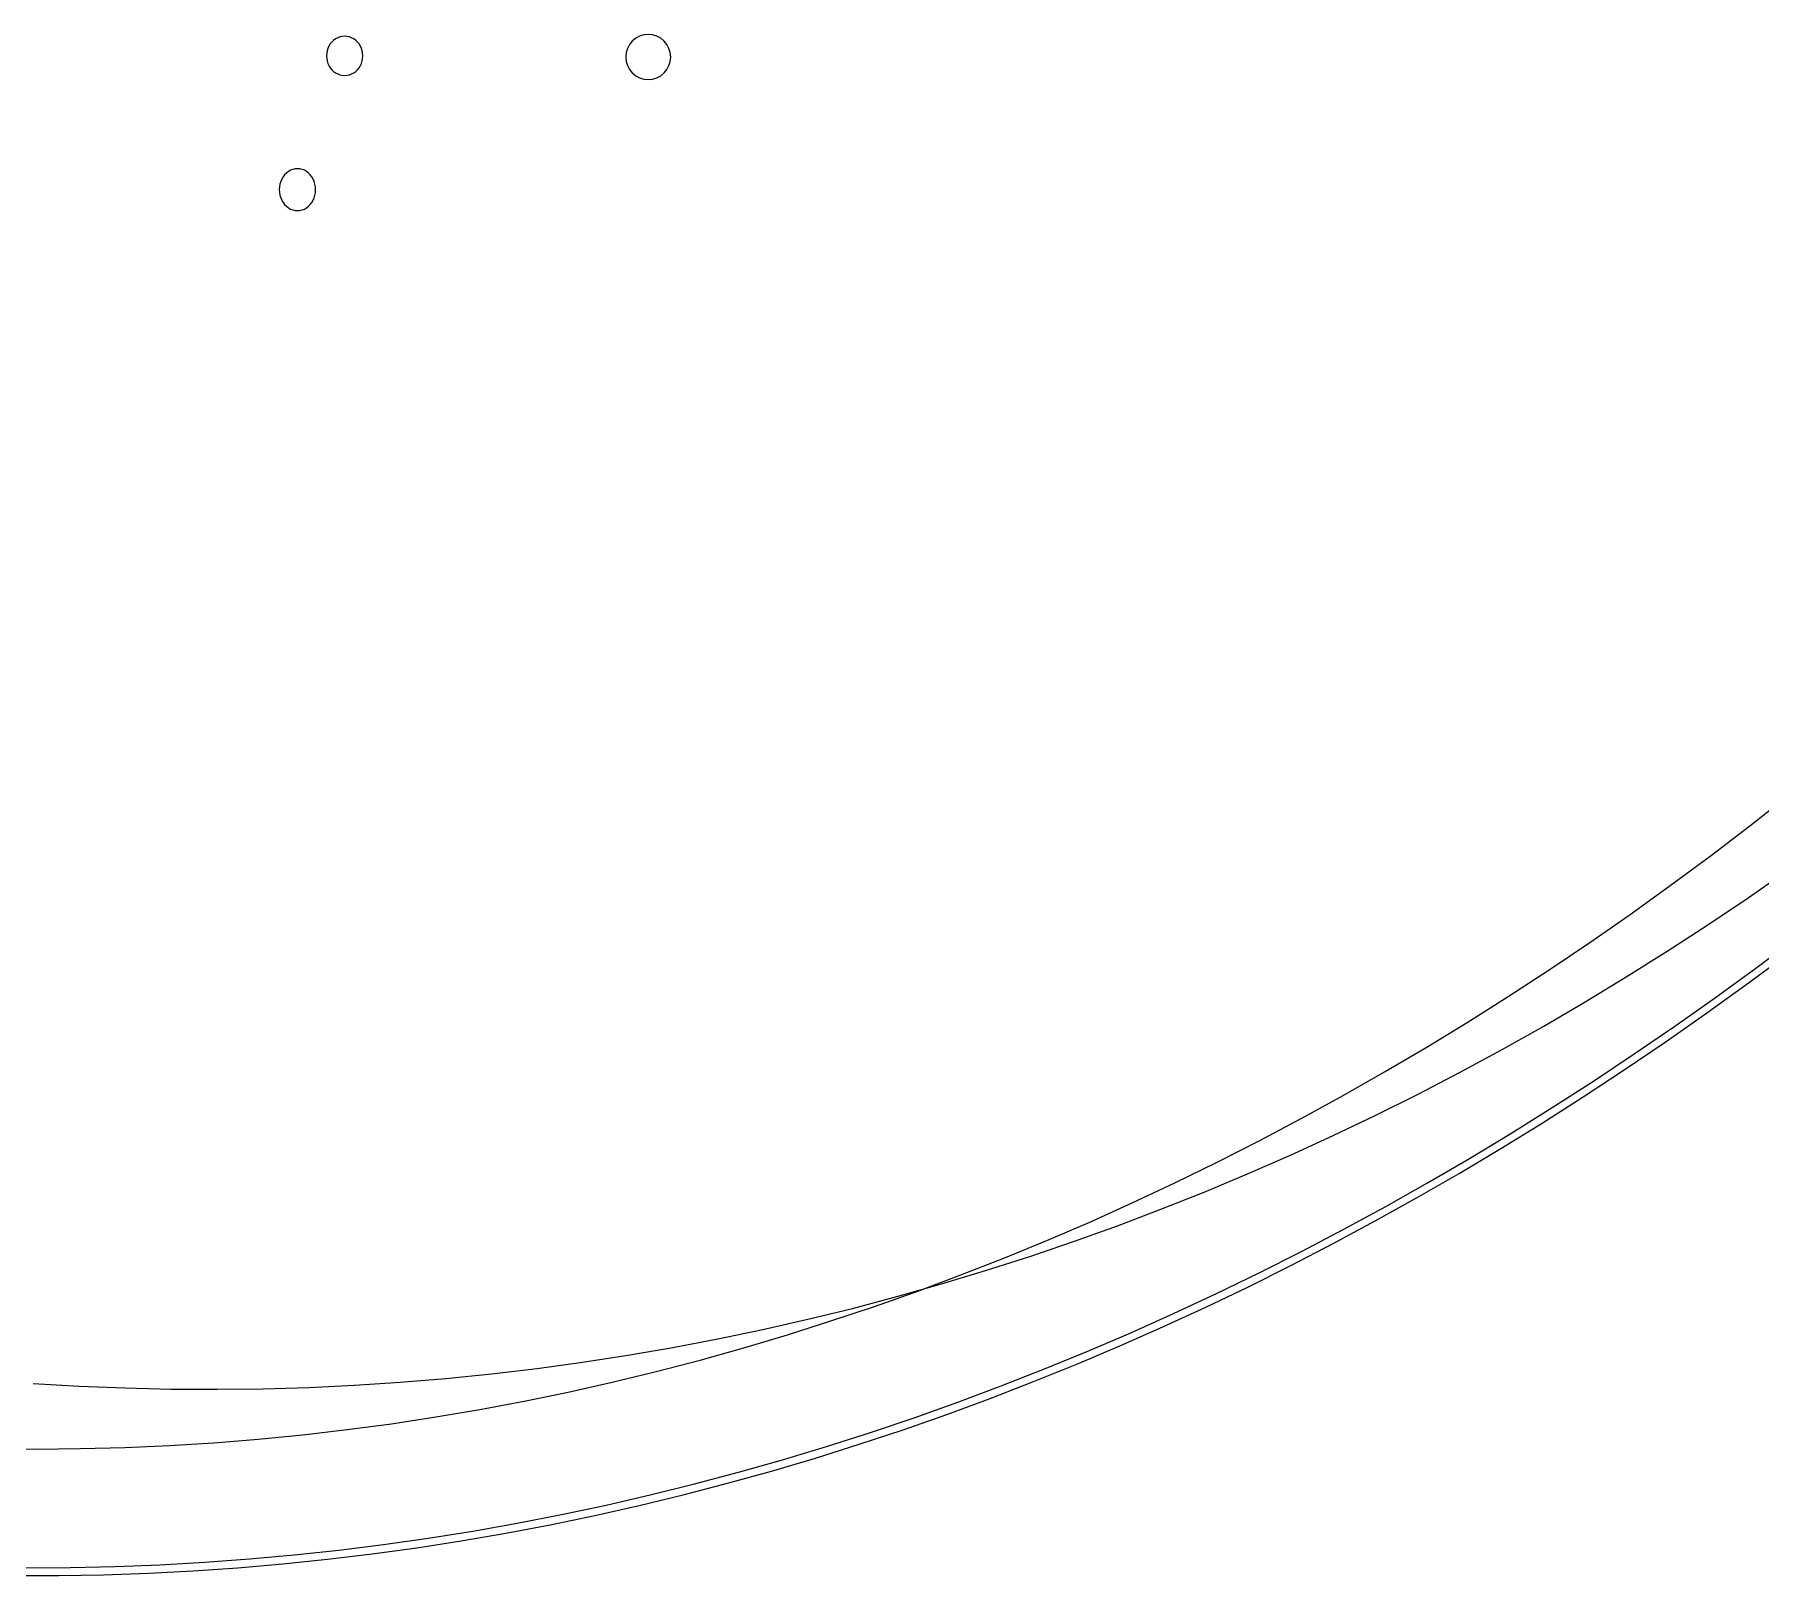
# Model space of a CAD drawing. Extents: x -1 to 217, y -22 to 302.
# Drawn here: x 107.83 to 156.57, y -22.31 to 21.21 of the extents above; entities that cross this region are included whole.
import ezdxf

# ---------------------------------------------------------------- set-up
doc = ezdxf.new("R2010")
doc.units = 0

msp = doc.modelspace()

# ---------------------------------------------------------------- linework, layer by layer
at = {"layer": 'CIRCLES'}
for p, q in [((124.709, 21.023), (124.631, 20.927)), ((124.806, 21.102), (124.709, 21.023)), ((124.915, 21.161), (124.806, 21.102)), ((125.035, 21.197), (124.915, 21.161)), ((125.159, 21.209), (125.035, 21.197)), ((125.282, 21.197), (125.159, 21.209)), ((125.402, 21.161), (125.282, 21.197)), ((125.511, 21.102), (125.402, 21.161)), ((125.608, 21.023), (125.511, 21.102)), ((125.686, 20.927), (125.608, 21.023)), ((124.536, 20.698), (124.523, 20.574)), ((124.523, 20.574), (124.536, 20.45)), ((124.572, 20.817), (124.536, 20.698)), ((124.631, 20.927), (124.572, 20.817)), ((125.745, 20.817), (125.686, 20.927)), ((125.781, 20.698), (125.745, 20.817)), ((125.794, 20.574), (125.781, 20.698)), ((125.781, 20.45), (125.794, 20.574)), ((124.536, 20.45), (124.572, 20.331)), ((124.572, 20.331), (124.631, 20.221)), ((124.631, 20.221), (124.709, 20.125)), ((124.709, 20.125), (124.806, 20.046)), ((124.806, 20.046), (124.915, 19.987)), ((124.915, 19.987), (125.035, 19.951)), ((125.282, 19.951), (125.402, 19.987)), ((125.402, 19.987), (125.511, 20.046)), ((125.511, 20.046), (125.608, 20.125)), ((125.608, 20.125), (125.686, 20.221)), ((125.686, 20.221), (125.745, 20.331)), ((125.745, 20.331), (125.781, 20.45)), ((125.035, 19.951), (125.159, 19.939)), ((125.159, 19.939), (125.282, 19.951))]:
    msp.add_line(p, q, dxfattribs=at)
at = {"layer": 'ELLIPSES'}
for p, q in [((116.223, 20.996), (116.179, 20.942)), ((116.274, 21.044), (116.223, 20.996)), ((116.33, 21.084), (116.274, 21.044)), ((116.39, 21.116), (116.33, 21.084)), ((116.453, 21.139), (116.39, 21.116)), ((116.519, 21.154), (116.453, 21.139)), ((116.586, 21.158), (116.519, 21.154)), ((116.653, 21.154), (116.586, 21.158)), ((116.719, 21.139), (116.653, 21.154)), ((116.782, 21.116), (116.719, 21.139)), ((116.842, 21.084), (116.782, 21.116)), ((116.898, 21.044), (116.842, 21.084)), ((116.949, 20.996), (116.898, 21.044)), ((116.993, 20.942), (116.949, 20.996)), ((116.078, 20.678), (116.073, 20.606)), ((116.073, 20.606), (116.078, 20.534)), ((116.091, 20.749), (116.078, 20.678)), ((116.078, 20.534), (116.091, 20.463)), ((116.112, 20.817), (116.091, 20.749)), ((116.142, 20.882), (116.112, 20.817)), ((116.179, 20.942), (116.142, 20.882)), ((117.03, 20.882), (116.993, 20.942)), ((117.06, 20.817), (117.03, 20.882)), ((117.081, 20.749), (117.06, 20.817)), ((117.094, 20.678), (117.081, 20.749)), ((117.081, 20.463), (117.094, 20.534)), ((117.099, 20.606), (117.094, 20.678)), ((117.094, 20.534), (117.099, 20.606)), ((116.091, 20.463), (116.112, 20.394)), ((116.112, 20.394), (116.142, 20.33)), ((116.142, 20.33), (116.179, 20.269)), ((116.179, 20.269), (116.223, 20.215)), ((116.223, 20.215), (116.274, 20.167)), ((116.274, 20.167), (116.33, 20.127)), ((116.33, 20.127), (116.39, 20.095)), ((116.39, 20.095), (116.453, 20.072)), ((116.453, 20.072), (116.519, 20.058)), ((116.519, 20.058), (116.586, 20.053)), ((116.586, 20.053), (116.653, 20.058)), ((116.653, 20.058), (116.719, 20.072)), ((116.719, 20.072), (116.782, 20.095)), ((116.782, 20.095), (116.842, 20.127)), ((116.842, 20.127), (116.898, 20.167)), ((116.898, 20.167), (116.949, 20.215)), ((116.949, 20.215), (116.993, 20.269)), ((116.993, 20.269), (117.03, 20.33)), ((117.03, 20.33), (117.06, 20.394)), ((117.06, 20.394), (117.081, 20.463)), ((114.809, 17.123), (114.78, 17.054)), ((114.847, 17.188), (114.809, 17.123)), ((114.891, 17.246), (114.847, 17.188)), ((114.941, 17.297), (114.891, 17.246)), ((114.997, 17.34), (114.941, 17.297)), ((115.057, 17.374), (114.997, 17.34)), ((115.12, 17.399), (115.057, 17.374)), ((115.186, 17.414), (115.12, 17.399)), ((115.252, 17.419), (115.186, 17.414)), ((115.319, 17.414), (115.252, 17.419)), ((115.385, 17.399), (115.319, 17.414)), ((115.448, 17.374), (115.385, 17.399)), ((115.508, 17.34), (115.448, 17.374)), ((115.564, 17.297), (115.508, 17.34)), ((115.614, 17.246), (115.564, 17.297)), ((115.658, 17.188), (115.614, 17.246)), ((115.696, 17.123), (115.658, 17.188)), ((115.725, 17.054), (115.696, 17.123)), ((114.745, 16.905), (114.741, 16.828)), ((114.741, 16.828), (114.745, 16.75)), ((114.758, 16.981), (114.745, 16.905)), ((114.745, 16.75), (114.758, 16.674)), ((114.78, 17.054), (114.758, 16.981)), ((114.758, 16.674), (114.78, 16.601)), ((114.78, 16.601), (114.809, 16.532)), ((115.696, 16.532), (115.725, 16.601)), ((115.747, 16.981), (115.725, 17.054)), ((115.725, 16.601), (115.747, 16.674)), ((115.76, 16.905), (115.747, 16.981)), ((115.747, 16.674), (115.76, 16.75)), ((115.764, 16.828), (115.76, 16.905)), ((115.76, 16.75), (115.764, 16.828)), ((114.809, 16.532), (114.847, 16.467)), ((114.847, 16.467), (114.891, 16.409)), ((114.891, 16.409), (114.941, 16.358)), ((114.941, 16.358), (114.997, 16.315)), ((114.997, 16.315), (115.057, 16.281)), ((115.057, 16.281), (115.12, 16.256)), ((115.12, 16.256), (115.186, 16.241)), ((115.186, 16.241), (115.252, 16.236)), ((115.252, 16.236), (115.319, 16.241)), ((115.319, 16.241), (115.385, 16.256)), ((115.385, 16.256), (115.448, 16.281)), ((115.448, 16.281), (115.508, 16.315)), ((115.508, 16.315), (115.564, 16.358)), ((115.564, 16.358), (115.614, 16.409)), ((115.614, 16.409), (115.658, 16.467)), ((115.658, 16.467), (115.696, 16.532)), ((156.269, -1.137), (157.383, -0.264)), ((155.148, -1.991), (156.269, -1.137)), ((154.021, -2.824), (155.148, -1.991)), ((156.218, -3.169), (157.349, -2.382)), ((152.887, -3.638), (154.021, -2.824)), ((155.079, -3.935), (156.218, -3.169)), ((151.746, -4.43), (152.887, -3.638)), ((153.932, -4.681), (155.079, -3.935)), ((156.433, -5.158), (157.563, -4.312)), ((150.6, -5.203), (151.746, -4.43)), ((152.778, -5.405), (153.932, -4.681)), ((156.157, -5.629), (157.29, -4.79)), ((149.447, -5.955), (150.6, -5.203)), ((155.296, -5.985), (156.433, -5.158)), ((151.616, -6.109), (152.778, -5.405)), ((155.018, -6.45), (156.157, -5.629)), ((148.289, -6.687), (149.447, -5.955)), ((150.448, -6.791), (151.616, -6.109)), ((154.153, -6.792), (155.296, -5.985)), ((147.125, -7.397), (148.289, -6.687)), ((149.272, -7.452), (150.448, -6.791)), ((153.004, -7.58), (154.153, -6.792)), ((153.873, -7.25), (155.018, -6.45)), ((152.722, -8.031), (153.873, -7.25)), ((145.955, -8.087), (147.125, -7.397)), ((148.09, -8.092), (149.272, -7.452)), ((151.849, -8.347), (153.004, -7.58)), ((144.78, -8.756), (145.955, -8.087)), ((146.9, -8.711), (148.09, -8.092)), ((151.564, -8.792), (152.722, -8.031)), ((143.599, -9.404), (144.78, -8.756)), ((145.705, -9.308), (146.9, -8.711)), ((150.688, -9.095), (151.849, -8.347)), ((149.521, -9.823), (150.688, -9.095)), ((150.401, -9.533), (151.564, -8.792)), ((142.414, -10.031), (143.599, -9.404)), ((144.503, -9.883), (145.705, -9.308)), ((149.232, -10.253), (150.401, -9.533)), ((141.224, -10.637), (142.414, -10.031)), ((143.296, -10.437), (144.503, -9.883)), ((148.348, -10.53), (149.521, -9.823)), ((140.029, -11.221), (141.224, -10.637)), ((142.082, -10.969), (143.296, -10.437)), ((147.17, -11.217), (148.348, -10.53)), ((148.057, -10.954), (149.232, -10.253)), ((140.863, -11.479), (142.082, -10.969)), ((146.877, -11.635), (148.057, -10.954)), ((138.829, -11.784), (140.029, -11.221)), ((139.638, -11.967), (140.863, -11.479)), ((145.692, -12.295), (146.877, -11.635)), ((145.987, -11.884), (147.17, -11.217)), ((137.625, -12.326), (138.829, -11.784)), ((138.408, -12.433), (139.638, -11.967)), ((144.799, -12.53), (145.987, -11.884)), ((136.417, -12.846), (137.625, -12.326)), ((137.173, -12.877), (138.408, -12.433)), ((143.605, -13.156), (144.799, -12.53)), ((144.502, -12.935), (145.692, -12.295)), ((135.205, -13.344), (136.417, -12.846)), ((135.932, -13.299), (137.173, -12.877)), ((142.407, -13.762), (143.605, -13.156)), ((143.307, -13.554), (144.502, -12.935)), ((133.989, -13.821), (135.205, -13.344)), ((134.687, -13.699), (135.932, -13.299)), ((142.107, -14.153), (143.307, -13.554)), ((132.184, -14.431), (133.438, -14.076)), ((132.769, -14.276), (133.989, -13.821)), ((133.438, -14.076), (134.687, -13.699)), ((141.204, -14.346), (142.407, -13.762)), ((130.926, -14.764), (132.184, -14.431)), ((131.546, -14.709), (132.769, -14.276)), ((139.997, -14.91), (141.204, -14.346)), ((140.902, -14.731), (142.107, -14.153)), ((128.398, -15.362), (129.664, -15.074)), ((129.664, -15.074), (130.926, -14.764)), ((130.319, -15.12), (131.546, -14.709)), ((138.785, -15.453), (139.997, -14.91)), ((139.693, -15.288), (140.902, -14.731)), ((127.129, -15.627), (128.398, -15.362)), ((127.857, -15.877), (129.09, -15.51)), ((129.09, -15.51), (130.319, -15.12)), ((137.569, -15.975), (138.785, -15.453)), ((138.48, -15.824), (139.693, -15.288)), ((124.58, -16.09), (125.856, -15.87)), ((125.856, -15.87), (127.129, -15.627)), ((126.621, -16.223), (127.857, -15.877)), ((136.349, -16.476), (137.569, -15.975)), ((137.263, -16.34), (138.48, -15.824)), ((120.734, -16.614), (122.019, -16.462)), ((122.019, -16.462), (123.301, -16.287)), ((123.301, -16.287), (124.58, -16.09)), ((124.142, -16.848), (125.383, -16.546)), ((125.383, -16.546), (126.621, -16.223)), ((135.126, -16.956), (136.349, -16.476)), ((136.041, -16.834), (137.263, -16.34)), ((107.788, -16.883), (109.088, -16.959)), ((109.088, -16.959), (110.387, -17.012)), ((110.387, -17.012), (111.686, -17.042)), ((111.686, -17.042), (112.983, -17.049)), ((112.983, -17.049), (114.279, -17.033)), ((114.279, -17.033), (115.574, -16.995)), ((115.574, -16.995), (116.867, -16.934)), ((116.867, -16.934), (118.158, -16.85)), ((118.158, -16.85), (119.447, -16.743)), ((119.447, -16.743), (120.734, -16.614)), ((122.899, -17.127), (124.142, -16.848)), ((133.898, -17.415), (135.126, -16.956)), ((134.816, -17.308), (136.041, -16.834)), ((120.407, -17.618), (121.654, -17.384)), ((121.654, -17.384), (122.899, -17.127)), ((132.667, -17.852), (133.898, -17.415)), ((133.587, -17.76), (134.816, -17.308)), ((116.655, -18.189), (117.907, -18.021)), ((117.907, -18.021), (119.158, -17.831)), ((119.158, -17.831), (120.407, -17.618)), ((131.433, -18.269), (132.667, -17.852)), ((132.355, -18.192), (133.587, -17.76)), ((112.893, -18.558), (114.148, -18.457)), ((114.148, -18.457), (115.402, -18.334)), ((115.402, -18.334), (116.655, -18.189)), ((130.196, -18.664), (131.433, -18.269)), ((131.12, -18.602), (132.355, -18.192)), ((106.61, -18.725), (107.867, -18.737)), ((107.867, -18.737), (109.124, -18.726)), ((109.124, -18.726), (110.381, -18.692)), ((110.381, -18.692), (111.637, -18.636)), ((111.637, -18.636), (112.893, -18.558)), ((128.64, -19.358), (129.881, -18.991)), ((128.955, -19.038), (130.196, -18.664)), ((129.881, -18.991), (131.12, -18.602)), ((126.466, -19.721), (127.712, -19.39)), ((127.395, -19.704), (128.64, -19.358)), ((127.712, -19.39), (128.955, -19.038)), ((125.218, -20.031), (126.466, -19.721)), ((126.148, -20.029), (127.395, -19.704)), ((122.714, -20.585), (123.967, -20.318)), ((123.647, -20.614), (124.899, -20.332)), ((123.967, -20.318), (125.218, -20.031)), ((124.899, -20.332), (126.148, -20.029)), ((120.202, -21.053), (121.459, -20.829)), ((121.138, -21.113), (122.393, -20.874)), ((121.459, -20.829), (122.714, -20.585)), ((122.393, -20.874), (123.647, -20.614)), ((116.423, -21.592), (117.684, -21.434)), ((117.684, -21.434), (118.944, -21.254)), ((118.621, -21.525), (119.88, -21.33)), ((118.944, -21.254), (120.202, -21.053)), ((119.88, -21.33), (121.138, -21.113)), ((112.633, -21.935), (113.897, -21.842)), ((113.897, -21.842), (115.16, -21.728)), ((114.836, -21.982), (116.099, -21.851)), ((115.16, -21.728), (116.423, -21.592)), ((116.099, -21.851), (117.36, -21.699)), ((117.36, -21.699), (118.621, -21.525)), ((107.244, -22.307), (108.51, -22.308)), ((107.571, -22.088), (108.837, -22.082)), ((108.51, -22.308), (109.776, -22.286)), ((108.837, -22.082), (110.103, -22.055)), ((109.776, -22.286), (111.042, -22.242)), ((110.103, -22.055), (111.368, -22.006)), ((111.042, -22.242), (112.307, -22.177)), ((111.368, -22.006), (112.633, -21.935)), ((112.307, -22.177), (113.572, -22.09)), ((113.572, -22.09), (114.836, -21.982))]:
    msp.add_line(p, q, dxfattribs=at)

doc.saveas('drawing.dxf')
